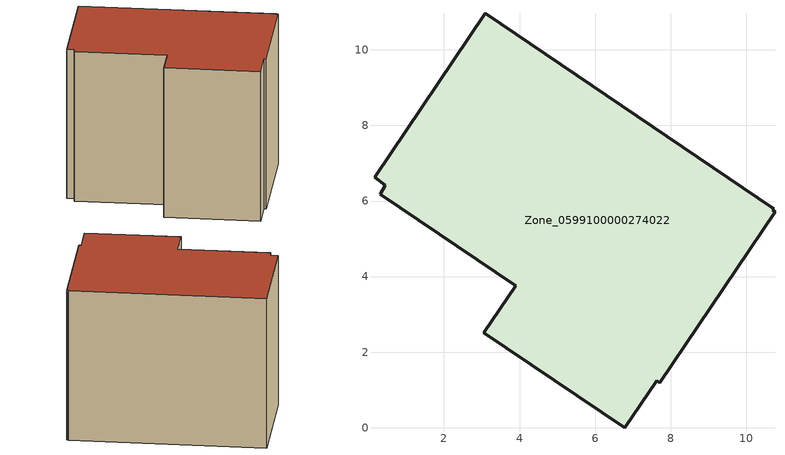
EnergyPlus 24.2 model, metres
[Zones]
Zone_0599100000274022
 floor ground (C_G): 0.16,6.63 3.09,10.97 10.73,5.8 10.69,5.75 10.76,5.71 7.71,1.19 7.63,1.25 6.79,0 3.06,2.52 3.9,3.76 0.31,6.18 0.45,6.42 z1.56
 wall outside (C_F): 3.06,2.52 6.79,0 7.63,1.25 7.71,1.19 10.76,5.71 10.69,5.75 10.73,5.8 3.09,10.97 0.16,6.63 0.45,6.42 0.31,6.18 3.9,3.76 3.06,2.52 z1.56:9.05
 roof outside (C_R): 10.73,5.8 3.09,10.97 0.16,6.63 0.45,6.42 0.31,6.18 3.9,3.76 3.06,2.52 6.79,0 7.63,1.25 7.71,1.19 10.76,5.71 10.69,5.75 z9.05
[BUILDING]
Pand.0599100000274022: North Axis=0; Terrain=City; Loads Convergence Tolerance Value=0.04; Temperature Convergence Tolerance Value=0.4; Solar Distribution=FullExterior; Maximum Number of Warmup Days=25; Minimum Number of Warmup Days=1
[Site:Location]
Rotterdam.The.Hague.AP_ZH_NLD Design_Conditions: Latitude=51.96; Longitude=4.45; Time Zone=1; Elevation=-4.5
[SITE:GROUNDTEMPERATURE:BUILDINGSURFACE]
18, 18, 18, 18, 18, 18, 18, 18, 18, 18, 18, 18
[MATERIAL] Thermal Absorptance=0.9; Solar Absorptance=0.7; Visible Absorptance=0.7
Name | Roughness | Thickness | Conductivity | Density | Specific Heat
G.TC.1975-1991 | MediumSmooth | 0.15 | 0.288461 | 540 | 1210
F.TC.1975-1991 | Rough | 0.3 | 0.230769 | 1920 | 840
R.TC.1975-1991 | MediumRough | 0.2 | 0.153846 | 1500 | 1000
[CONSTRUCTION]
C_G: G.TC.1975-1991
C_F: F.TC.1975-1991
C_R: R.TC.1975-1991
[ZONE]
Zone_0599100000274022: Type=1; Multiplier=1; Ceiling Height=Autocalculate; Volume=Autocalculate; Floor Area=autocalculate; Part of Total Floor Area=Yes
[ZONEINFILTRATION:DESIGNFLOWRATE]
Infil_Zone_0599100000274022: Zone or ZoneList or Space or SpaceList=Zone_0599100000274022; Schedule=AlwaysOn; Design Flow Rate Calculation Method=Flow/Area; Flow Rate per Floor Area=0.003; Constant Term Coefficient=1; Temperature Term Coefficient=0; Velocity Term Coefficient=0; Velocity Squared Term Coefficient=0
[HVACTEMPLATE:ZONE:IDEALLOADSAIRSYSTEM]
Zone_0599100000274022: Maximum Heating Supply Air Temperature=50; Minimum Cooling Supply Air Temperature=13; Maximum Heating Supply Air Humidity Ratio=0.0156; Minimum Cooling Supply Air Humidity Ratio=0.0077; Heating Limit=NoLimit; Cooling Limit=NoLimit; Dehumidification Control Type=ConstantSensibleHeatRatio; Cooling Sensible Heat Ratio=0.7; Dehumidification Setpoint=60; Humidification Control Type=None; Humidification Setpoint=30; Outdoor Air Method=None; Outdoor Air Flow Rate per Person=0.00944; Outdoor Air Flow Rate per Zone Floor Area=0; Outdoor Air Flow Rate per Zone=0; Demand Controlled Ventilation Type=None; Outdoor Air Economizer Type=NoEconomizer; Heat Recovery Type=None; Sensible Heat Recovery Effectiveness=0.7; Latent Heat Recovery Effectiveness=0.65
[ZONECONTROL:THERMOSTAT]
ThermostatControl_Zone_0599100000274022: Zone or ZoneList=Zone_0599100000274022; Control Type Schedule=DualSetpointControlType; Control 1=Thermostat_Zone_0599100000274022; Temperature Difference Between Cutout And Setpoint=0
[THERMOSTATSETPOINT:DUALSETPOINT]
Thermostat_Zone_0599100000274022: Heating Setpoint Temperature Schedule=HeatingSetpoint_Zone_0599100000274022; Cooling Setpoint Temperature Schedule=CoolingSetpoint_Zone_0599100000274022
[SCHEDULE:COMPACT]
HeatingSetpoint_Zone_0599100000274022: Through: 12/31, For: AllDays, Until: 24:00, 21
CoolingSetpoint_Zone_0599100000274022: Through: 12/31, For: AllDays, Until: 24:00, 24
DualSetpointControlType: Through: 12/31, For: AllDays, Until: 24:00, 4
AlwaysOn: Through: 12/31, For: AllDays, Until: 24:00, 1
